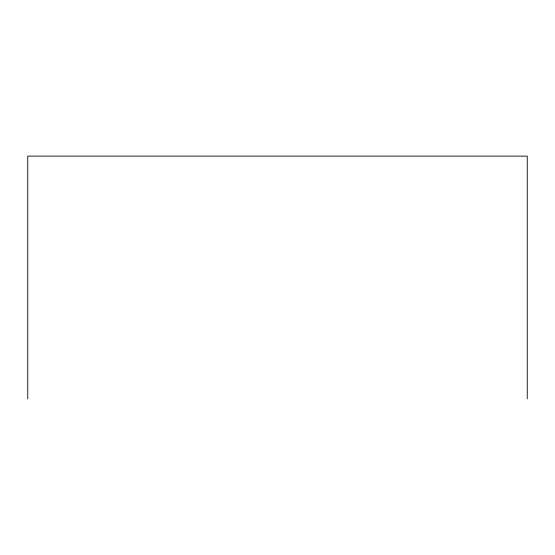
<?xml version="1.0" encoding="UTF-8"?>
<svg xmlns="http://www.w3.org/2000/svg" width="555" height="555" viewBox="0 0 555 555"><rect width="100%" height="100%" fill="white"/><g stroke="black" fill="none" stroke-linecap="round" stroke-linejoin="round"><path stroke-width="0.83" d="M527.25 398.879L527.25 156.121L27.75 156.121L27.75 398.879"/></g></svg>
